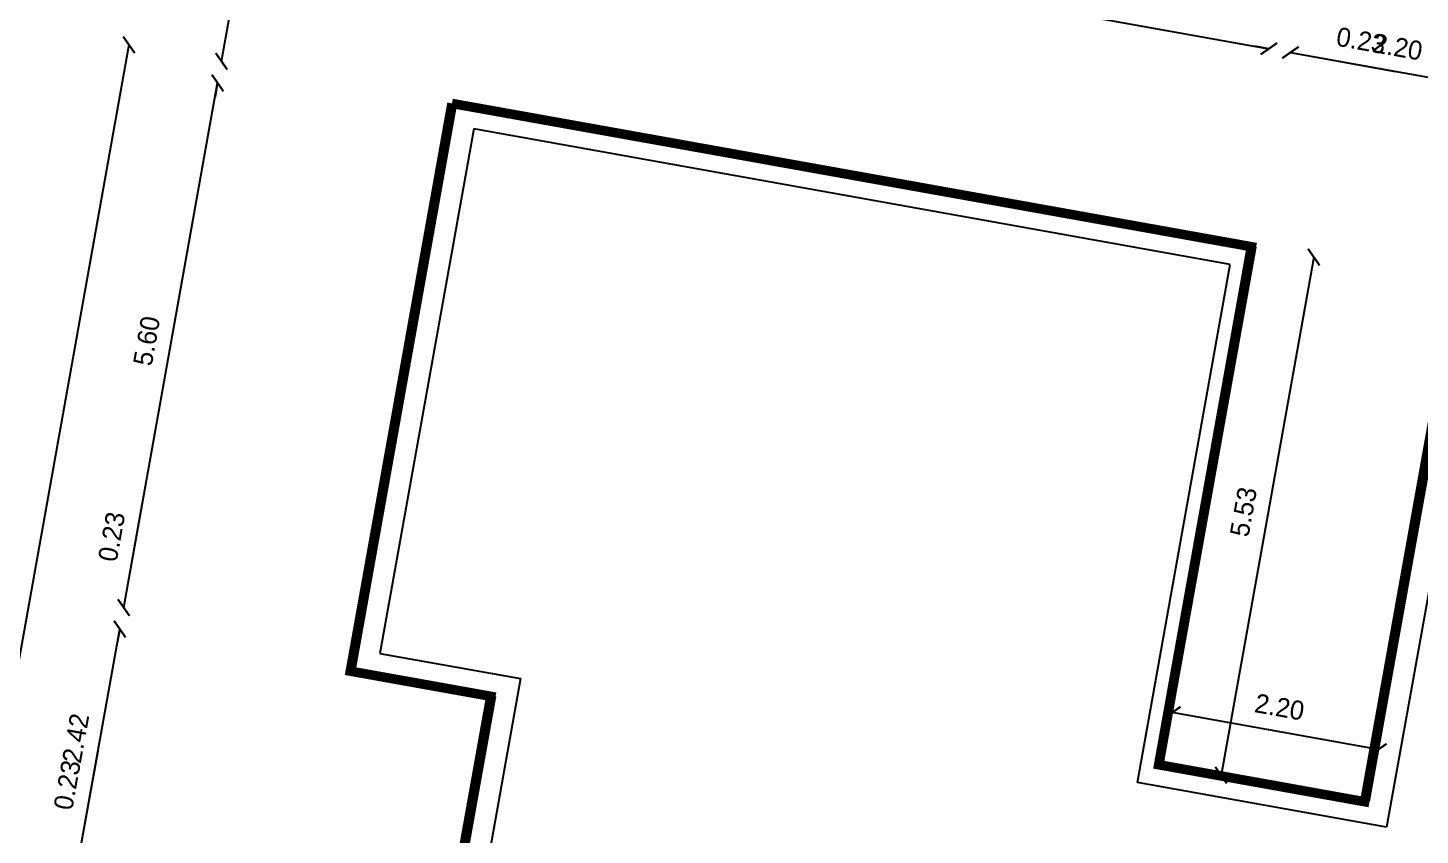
# Model space of a CAD drawing. Header units: metres. Extents: x 6101839 to 6102590, y -6659932 to -6659648.
# Drawn here: x 6102470.13 to 6102484.76, y -6659665.22 to -6659656.74 of the extents above; entities that cross this region are included whole.
import ezdxf

# ---------------------------------------------------------------- set-up
doc = ezdxf.new("R2010")
doc.units = ezdxf.units.M
doc.header["$LTSCALE"] = 500
doc.header["$MEASUREMENT"] = 0
doc.layers.get('0').update_dxf_attribs({"linetype": 'CONTINUOUS'})
doc.layers.get('Defpoints').update_dxf_attribs({"linetype": 'CONTINUOUS'})
for name, color, linetype in [('BLK_1_FLR_3_ROOF_AREA', 54, 'CONTINUOUS'), ('ED', 30, 'CONTINUOUS'), ('wall', 125, 'CONTINUOUS')]:
    doc.layers.add(name, color=color, linetype=linetype)
doc.styles.add('USA TEXT', font='GOTHIC.TTF')
doc.dimstyles.new('1-100-ED', dxfattribs={"dimtxt": 0.2, "dimasz": 0.15, "dimexe": 0.18, "dimexo": 0.0625, "dimgap": 0.15, "dimtad": 1, "dimzin": 0, "dimdsep": 46, "dimtxsty": 'USA TEXT', "dimblk": 'ARCHTICK', "dimcen": 0.1, "dimse1": 1, "dimse2": 1, "dimclrd": 256, "dimclrt": 256, "dimadec": 0, "dimazin": 0, "dimtfac": 1, "dimtofl": 0, "dimtmove": 0, "dimatfit": 3, "dimldrblk": 'ARCHTICK', "dimfxl": 0.18, "dimtolj": 1, "dimtzin": 0, "dimarcsym": 0})

# ---------------------------------------------------------------- blocks, each defined once
blk = doc.blocks.new('_ArchTick')
at = {"color": 0, "linetype": 'ByBlock', "const_width": 0.15}
blk.add_lwpolyline([(-0.5, -0.5), (0.5, 0.5)], dxfattribs=at)
blk = doc.blocks.new('*D120')
at = {"layer": 'Defpoints', "color": 0, "transparency": 16777216}
for p in [(6102470.672, -6659665.434), (6102473.878, -6659666.009), (6102473.837, -6659666.235)]:
    blk.add_point(p, dxfattribs=at)
at = {"layer": 'ED', "lineweight": -2, "transparency": 16777216}
for p, q in [((6102470.672, -6659665.434), (6102470.87, -6659664.332)), ((6102470.632, -6659665.661), (6102470.605, -6659665.808))]:
    blk.add_line(p, q, dxfattribs=at)
at = {"layer": 'ED', "lineweight": -2, "transparency": 16777216, "xscale": 0.15, "yscale": 0.15, "zscale": 0.15}
for p, rotation in [((6102470.672, -6659665.434), 259.8449604394148), ((6102470.632, -6659665.661), 79.84496043941485)]:
    blk.add_blockref('_ArchTick', p, dxfattribs=dict(at, rotation=rotation))
at = {"layer": 'ED', "transparency": 16777216, "insert": (6102470.547, -6659664.69), "char_height": 0.2, "attachment_point": 5, "rotation": 79.845, "style": 'USA TEXT'}
blk.add_mtext('\\A1;0.23', dxfattribs=at)
blk = doc.blocks.new('*D121')
at = {"layer": 'Defpoints', "color": 0, "transparency": 16777216}
for p in [(6102471.099, -6659663.051), (6102474.043, -6659663.578), (6102473.878, -6659666.009)]:
    blk.add_point(p, dxfattribs=at)
at = {"layer": 'ED', "lineweight": -2, "transparency": 16777216}
blk.add_line((6102470.672, -6659665.434), (6102471.099, -6659663.051), dxfattribs=at)
at = {"layer": 'ED', "lineweight": -2, "transparency": 16777216, "xscale": 0.15, "yscale": 0.15, "zscale": 0.15}
for p, rotation in [((6102471.099, -6659663.051), 79.84496043941483), ((6102470.672, -6659665.434), 259.8449604394148)]:
    blk.add_blockref('_ArchTick', p, dxfattribs=dict(at, rotation=rotation))
at = {"layer": 'ED', "transparency": 16777216, "insert": (6102470.635, -6659664.198), "char_height": 0.2, "attachment_point": 5, "rotation": 79.845, "style": 'USA TEXT'}
blk.add_mtext('\\A1;2.42', dxfattribs=at)
blk = doc.blocks.new('*D122')
at = {"layer": 'Defpoints', "color": 0, "transparency": 16777216}
for p in [(6102471.14, -6659662.825), (6102474.083, -6659663.352), (6102474.043, -6659663.578)]:
    blk.add_point(p, dxfattribs=at)
at = {"layer": 'ED', "lineweight": -2, "transparency": 16777216}
for p, q in [((6102471.14, -6659662.825), (6102471.337, -6659661.722)), ((6102471.099, -6659663.051), (6102471.073, -6659663.199))]:
    blk.add_line(p, q, dxfattribs=at)
at = {"layer": 'ED', "lineweight": -2, "transparency": 16777216, "xscale": 0.15, "yscale": 0.15, "zscale": 0.15}
for p, rotation in [((6102471.14, -6659662.825), 259.8449604394148), ((6102471.099, -6659663.051), 79.84496043941485)]:
    blk.add_blockref('_ArchTick', p, dxfattribs=dict(at, rotation=rotation))
at = {"layer": 'ED', "transparency": 16777216, "insert": (6102471.014, -6659662.081), "char_height": 0.2, "attachment_point": 5, "rotation": 79.845, "style": 'USA TEXT'}
blk.add_mtext('\\A1;0.23', dxfattribs=at)
blk = doc.blocks.new('*D123')
at = {"layer": 'Defpoints', "color": 0, "transparency": 16777216}
for p in [(6102472.127, -6659657.314), (6102475.071, -6659657.841), (6102474.083, -6659663.352)]:
    blk.add_point(p, dxfattribs=at)
at = {"layer": 'ED', "lineweight": -2, "transparency": 16777216}
blk.add_line((6102471.14, -6659662.825), (6102472.127, -6659657.314), dxfattribs=at)
at = {"layer": 'ED', "lineweight": -2, "transparency": 16777216, "xscale": 0.15, "yscale": 0.15, "zscale": 0.15}
for p, rotation in [((6102472.127, -6659657.314), 79.84496043941483), ((6102471.14, -6659662.825), 259.8449604394148)]:
    blk.add_blockref('_ArchTick', p, dxfattribs=dict(at, rotation=rotation))
at = {"layer": 'ED', "transparency": 16777216, "insert": (6102471.382, -6659660.024), "char_height": 0.2, "attachment_point": 5, "rotation": 79.845, "style": 'USA TEXT'}
blk.add_mtext('\\A1;5.60', dxfattribs=at)
blk = doc.blocks.new('*D124')
at = {"layer": 'Defpoints', "color": 0, "transparency": 16777216}
for p in [(6102472.168, -6659657.087), (6102475.111, -6659657.614), (6102475.071, -6659657.841)]:
    blk.add_point(p, dxfattribs=at)
at = {"layer": 'ED', "lineweight": -2, "transparency": 16777216}
for p, q in [((6102472.168, -6659657.087), (6102472.365, -6659655.984)), ((6102472.127, -6659657.314), (6102472.101, -6659657.461))]:
    blk.add_line(p, q, dxfattribs=at)
at = {"layer": 'ED', "lineweight": -2, "transparency": 16777216, "xscale": 0.15, "yscale": 0.15, "zscale": 0.15}
for p, rotation in [((6102472.168, -6659657.087), 259.8449604394148), ((6102472.127, -6659657.314), 79.84496043941485)]:
    blk.add_blockref('_ArchTick', p, dxfattribs=dict(at, rotation=rotation))
at = {"layer": 'ED', "transparency": 16777216, "insert": (6102472.042, -6659656.343), "char_height": 0.2, "attachment_point": 5, "rotation": 79.845, "style": 'USA TEXT'}
blk.add_mtext('\\A1;0.23', dxfattribs=at)
blk = doc.blocks.new('*D125')
at = {"layer": 'Defpoints', "color": 0, "transparency": 16777216}
for p in [(6102475.111, -6659657.614), (6102467.63, -6659676.816), (6102471.546, -6659677.518)]:
    blk.add_point(p, dxfattribs=at)
at = {"layer": 'ED', "lineweight": -2, "transparency": 16777216}
blk.add_line((6102471.195, -6659656.913), (6102467.63, -6659676.816), dxfattribs=at)
at = {"layer": 'ED', "lineweight": -2, "transparency": 16777216, "xscale": 0.15, "yscale": 0.15, "zscale": 0.15}
for p, rotation in [((6102471.195, -6659656.913), 79.84493638249761), ((6102467.63, -6659676.816), 259.8449363824976)]:
    blk.add_blockref('_ArchTick', p, dxfattribs=dict(at, rotation=rotation))
at = {"layer": 'ED', "transparency": 16777216, "insert": (6102469.162, -6659666.82), "char_height": 0.2, "attachment_point": 5, "rotation": 79.8449, "style": 'USA TEXT'}
blk.add_mtext('\\A1;20.22', dxfattribs=at)
blk = doc.blocks.new('*D172')
at = {"layer": 'Defpoints', "color": 0, "transparency": 16777216}
for p in [(6102474.635, -6659657.529), (6102534.269, -6659663.696), (6102533.383, -6659668.458)]:
    blk.add_point(p, dxfattribs=at)
at = {"layer": 'ED', "lineweight": -2, "transparency": 16777216}
blk.add_line((6102475.521, -6659652.767), (6102534.269, -6659663.696), dxfattribs=at)
at = {"layer": 'ED', "lineweight": -2, "transparency": 16777216, "xscale": 0.15, "yscale": 0.15, "zscale": 0.15}
for p, rotation in [((6102475.521, -6659652.767), 169.4613364465986), ((6102534.269, -6659663.696), 349.4613364465986)]:
    blk.add_blockref('_ArchTick', p, dxfattribs=dict(at, rotation=rotation))
at = {"layer": 'ED', "transparency": 16777216, "insert": (6102504.942, -6659657.981), "char_height": 0.2, "attachment_point": 5, "rotation": 349.4613, "style": 'USA TEXT'}
blk.add_mtext('\\A1;59.76', dxfattribs=at)
blk = doc.blocks.new('*D173')
at = {"layer": 'Defpoints', "color": 0, "transparency": 16777216}
for p in [(6102475, -6659655.49), (6102474.486, -6659658.361), (6102474.712, -6659658.401)]:
    blk.add_point(p, dxfattribs=at)
at = {"layer": 'ED', "lineweight": -2, "transparency": 16777216}
for p, q in [((6102475, -6659655.49), (6102473.897, -6659655.292)), ((6102475.227, -6659655.53), (6102475.374, -6659655.557))]:
    blk.add_line(p, q, dxfattribs=at)
at = {"layer": 'ED', "lineweight": -2, "transparency": 16777216, "xscale": 0.15, "yscale": 0.15, "zscale": 0.15}
for p, rotation in [((6102475, -6659655.49), 349.8449360957873), ((6102475.227, -6659655.53), 169.8449360957873)]:
    blk.add_blockref('_ArchTick', p, dxfattribs=dict(at, rotation=rotation))
at = {"layer": 'ED', "transparency": 16777216, "insert": (6102474.346, -6659655.113), "char_height": 0.2, "attachment_point": 5, "rotation": 349.8449, "style": 'USA TEXT'}
blk.add_mtext('\\A1;0.23', dxfattribs=at)
blk = doc.blocks.new('*D174')
at = {"layer": 'Defpoints', "color": 0, "transparency": 16777216}
for p in [(6102483.175, -6659656.954), (6102474.686, -6659658.545), (6102482.635, -6659659.969)]:
    blk.add_point(p, dxfattribs=at)
at = {"layer": 'ED', "lineweight": -2, "transparency": 16777216}
blk.add_line((6102475.227, -6659655.53), (6102483.175, -6659656.954), dxfattribs=at)
at = {"layer": 'ED', "lineweight": -2, "transparency": 16777216, "xscale": 0.15, "yscale": 0.15, "zscale": 0.15}
for p, rotation in [((6102475.227, -6659655.53), 169.8449363426403), ((6102483.175, -6659656.954), 349.8449363426403)]:
    blk.add_blockref('_ArchTick', p, dxfattribs=dict(at, rotation=rotation))
at = {"layer": 'ED', "transparency": 16777216, "insert": (6102479.246, -6659655.991), "char_height": 0.2, "attachment_point": 5, "rotation": 349.8449, "style": 'USA TEXT'}
blk.add_mtext('\\A1;8.07', dxfattribs=at)
blk = doc.blocks.new('*D175')
at = {"layer": 'Defpoints', "color": 0, "transparency": 16777216}
for p in [(6102483.401, -6659656.994), (6102482.635, -6659659.969), (6102482.859, -6659660.02)]:
    blk.add_point(p, dxfattribs=at)
at = {"layer": 'ED', "lineweight": -2, "transparency": 16777216}
for p, q in [((6102483.175, -6659656.954), (6102483.027, -6659656.927)), ((6102483.401, -6659656.994), (6102484.504, -6659657.192))]:
    blk.add_line(p, q, dxfattribs=at)
at = {"layer": 'ED', "lineweight": -2, "transparency": 16777216, "xscale": 0.15, "yscale": 0.15, "zscale": 0.15}
for p, rotation in [((6102483.175, -6659656.954), 349.8449604394148), ((6102483.401, -6659656.994), 169.8449604394148)]:
    blk.add_blockref('_ArchTick', p, dxfattribs=dict(at, rotation=rotation))
at = {"layer": 'ED', "transparency": 16777216, "insert": (6102484.145, -6659656.869), "char_height": 0.2, "attachment_point": 5, "rotation": 349.845, "style": 'USA TEXT'}
blk.add_mtext('\\A1;0.23', dxfattribs=at)
blk = doc.blocks.new('*D176')
at = {"layer": 'Defpoints', "color": 0, "transparency": 16777216}
for p in [(6102485.567, -6659657.382), (6102482.859, -6659660.02), (6102485.025, -6659660.408)]:
    blk.add_point(p, dxfattribs=at)
at = {"layer": 'ED', "lineweight": -2, "transparency": 16777216}
blk.add_line((6102483.401, -6659656.994), (6102485.567, -6659657.382), dxfattribs=at)
at = {"layer": 'ED', "lineweight": -2, "transparency": 16777216, "xscale": 0.15, "yscale": 0.15, "zscale": 0.15}
for p, rotation in [((6102483.401, -6659656.994), 169.8449604394148), ((6102485.567, -6659657.382), 349.8449604394148)]:
    blk.add_blockref('_ArchTick', p, dxfattribs=dict(at, rotation=rotation))
at = {"layer": 'ED', "transparency": 16777216, "insert": (6102484.529, -6659656.937), "char_height": 0.2, "attachment_point": 5, "rotation": 349.845, "style": 'USA TEXT'}
blk.add_mtext('\\A1;2.20', dxfattribs=at)
blk = doc.blocks.new('*D235')
at = {"layer": 'Defpoints', "color": 0, "transparency": 16777216}
for p in [(6102483.036, -6659659.034), (6102482.061, -6659664.476), (6102482.672, -6659664.586)]:
    blk.add_point(p, dxfattribs=at)
at = {"layer": 'ED', "lineweight": -2, "transparency": 16777216}
blk.add_line((6102483.647, -6659659.143), (6102482.672, -6659664.586), dxfattribs=at)
at = {"layer": 'ED', "lineweight": -2, "transparency": 16777216, "xscale": 0.15, "yscale": 0.15, "zscale": 0.15}
for p, rotation in [((6102483.647, -6659659.143), 79.84493637484508), ((6102482.672, -6659664.586), 259.8449363748451)]:
    blk.add_blockref('_ArchTick', p, dxfattribs=dict(at, rotation=rotation))
at = {"layer": 'ED', "transparency": 16777216, "insert": (6102482.908, -6659661.82), "char_height": 0.2, "attachment_point": 5, "rotation": 79.8449, "style": 'USA TEXT'}
blk.add_mtext('\\A1;5.53', dxfattribs=at)
blk = doc.blocks.new('*D236')
at = {"layer": 'Defpoints', "color": 0, "transparency": 16777216}
for p in [(6102482.159, -6659663.928), (6102482.061, -6659664.476), (6102484.227, -6659664.864)]:
    blk.add_point(p, dxfattribs=at)
at = {"layer": 'ED', "lineweight": -2, "transparency": 16777216}
blk.add_line((6102484.325, -6659664.316), (6102482.159, -6659663.928), dxfattribs=at)
at = {"layer": 'ED', "lineweight": -2, "transparency": 16777216, "xscale": 0.15, "yscale": 0.15, "zscale": 0.15}
for p, rotation in [((6102482.159, -6659663.928), 169.8486438685321), ((6102484.325, -6659664.316), 349.8486438685321)]:
    blk.add_blockref('_ArchTick', p, dxfattribs=dict(at, rotation=rotation))
at = {"layer": 'ED', "transparency": 16777216, "insert": (6102483.287, -6659663.871), "char_height": 0.2, "attachment_point": 5, "rotation": 349.8486, "style": 'USA TEXT'}
blk.add_mtext('\\A1;2.20', dxfattribs=at)

msp = doc.modelspace()

# ---------------------------------------------------------------- linework, layer by layer
at = {"layer": 'BLK_1_FLR_3_ROOF_AREA', "const_width": 0.1}
for points in [[(6102529.61318, -6659687.92679), (6102509.93011, -6659684.40118), (6102510.75774, -6659679.78048), (6102508.59244, -6659679.39285), (6102507.99261, -6659682.74019), (6102503.89778, -6659682.00673), (6102504.49744, -6659678.65965), (6102502.33215, -6659678.27202), (6102501.50421, -6659682.89194), (6102481.59114, -6659679.32513), (6102482.40962, -6659674.75597), (6102480.24434, -6659674.36827), (6102480.24423, -6659674.36825), (6102479.42583, -6659678.93728), (6102470.33551, -6659677.30903), (6102471.24507, -6659672.23107), (6102473.4106, -6659672.61896), (6102473.83749, -6659670.23567), (6102472.36099, -6659669.9712), (6102473.09457, -6659665.87639), (6102474.57099, -6659666.14061), (6102474.99785, -6659663.75755), (6102473.52135, -6659663.49308), (6102474.5896, -6659657.52915)], [(6102474.5896, -6659657.52915), (6102482.99088, -6659659.03398), (6102482.01643, -6659664.47627), (6102484.18143, -6659664.8651), (6102485.15618, -6659659.42189), (6102505.06943, -6659662.98866), (6102504.09422, -6659668.43082), (6102506.25999, -6659668.81875), (6102506.84808, -6659665.53559), (6102510.94292, -6659666.26905), (6102510.35505, -6659669.55225), (6102512.52059, -6659669.94014), (6102513.42466, -6659664.89161), (6102533.3377, -6659668.45844)]]:
    msp.add_lwpolyline(points, dxfattribs=at)
at = {"layer": 'wall', "color": 9, "linetype": 'ByBlock'}
for p, q in [((6102474.6348, -6659657.52915), (6102473.56655, -6659663.49308)), ((6102483.03609, -6659659.03398), (6102474.6348, -6659657.52915)), ((6102474.82064, -6659657.7961), (6102473.83349, -6659663.30727)), ((6102482.76914, -6659659.21982), (6102474.82064, -6659657.7961)), ((6102482.06128, -6659664.47621), (6102483.03609, -6659659.03398)), ((6102481.79433, -6659664.66207), (6102482.76914, -6659659.21982)), ((6102485.20139, -6659659.42189), (6102484.22671, -6659664.86393)), ((6102485.38723, -6659659.68884), (6102484.41256, -6659665.13087)), ((6102473.83349, -6659663.30727), (6102475.30995, -6659663.57196)), ((6102473.56655, -6659663.49308), (6102475.04301, -6659663.75777)), ((6102475.30995, -6659663.57196), (6102474.802, -6659666.40779)), ((6102475.04301, -6659663.75777), (6102474.61616, -6659666.14084)), ((6102484.22671, -6659664.86393), (6102482.06128, -6659664.47621)), ((6102484.41256, -6659665.13087), (6102481.79433, -6659664.66207))]:
    msp.add_line(p, q, dxfattribs=at)

# ---------------------------------------------------------------- dimensions: what is measured, and where the dimension line sits
at = {"layer": 'ED'}
for p1, p2, distance, picture, middle in [((6102474.6348, -6659657.52915), (6102533.3829, -6659668.45847), 4.84429, '*D172', (6102504.94151, -6659657.9805)), ((6102474.71225, -6659658.40123), (6102474.48586, -6659658.36068), -2.91681, '*D173', (6102474.34599, -6659655.1133)), ((6102474.68646, -6659658.54523), (6102482.63495, -6659659.96896), 3.06311, '*D174', (6102479.24574, -6659655.99094)), ((6102475.11116, -6659657.61447), (6102471.5461, -6659677.51778), -3.97834, '*D125', (6102469.16158, -6659666.81973)), ((6102483.03609, -6659659.03398), (6102482.06128, -6659664.47621), 0.62036, '*D235', (6102482.90829, -6659661.81951)), ((6102484.22671, -6659664.86393), (6102482.06128, -6659664.47621), -0.55655, '*D236', (6102483.28703, -6659663.8712))]:
    dim = msp.add_aligned_dim(p1=p1, p2=p2, distance=distance, dimstyle='1-100-ED', dxfattribs=at)
    dim.commit()
    dim.dimension.update_dxf_attribs({"geometry": picture, "text_midpoint": middle})
for base, p1, p2, angle, picture, middle in [((6102472.1675, -6659657.08721), (6102475.07061, -6659657.84087), (6102475.11116, -6659657.61447), 259.84496, '*D124', (6102472.04169, -6659656.34314)), ((6102483.40141, -6659656.99439), (6102482.63495, -6659659.96896), (6102482.8595, -6659660.01984), 169.84496, '*D175', (6102484.14548, -6659656.86857)), ((6102485.56674, -6659657.38224), (6102482.8595, -6659660.01984), (6102485.02483, -6659660.40766), 169.84496, '*D176', (6102484.52904, -6659656.93728)), ((6102472.12695, -6659657.31361), (6102474.08345, -6659663.35208), (6102475.07061, -6659657.84087), 259.84496, '*D123', (6102471.38234, -6659660.02425)), ((6102471.13979, -6659662.82482), (6102474.04286, -6659663.57847), (6102474.08345, -6659663.35208), 259.84496, '*D122', (6102471.01398, -6659662.08075)), ((6102471.09924, -6659663.05121), (6102473.87802, -6659666.00865), (6102474.04286, -6659663.57847), 259.84496, '*D121', (6102470.63536, -6659664.19798)), ((6102470.67235, -6659665.43445), (6102473.83746, -6659666.23504), (6102473.87802, -6659666.00865), 259.84496, '*D120', (6102470.54654, -6659664.69038))]:
    dim = msp.add_linear_dim(base=base, p1=p1, p2=p2, angle=angle, dimstyle='1-100-ED', dxfattribs=at)
    dim.commit()
    dim.dimension.update_dxf_attribs({"geometry": picture, "text_midpoint": middle})

doc.saveas('drawing.dxf')
